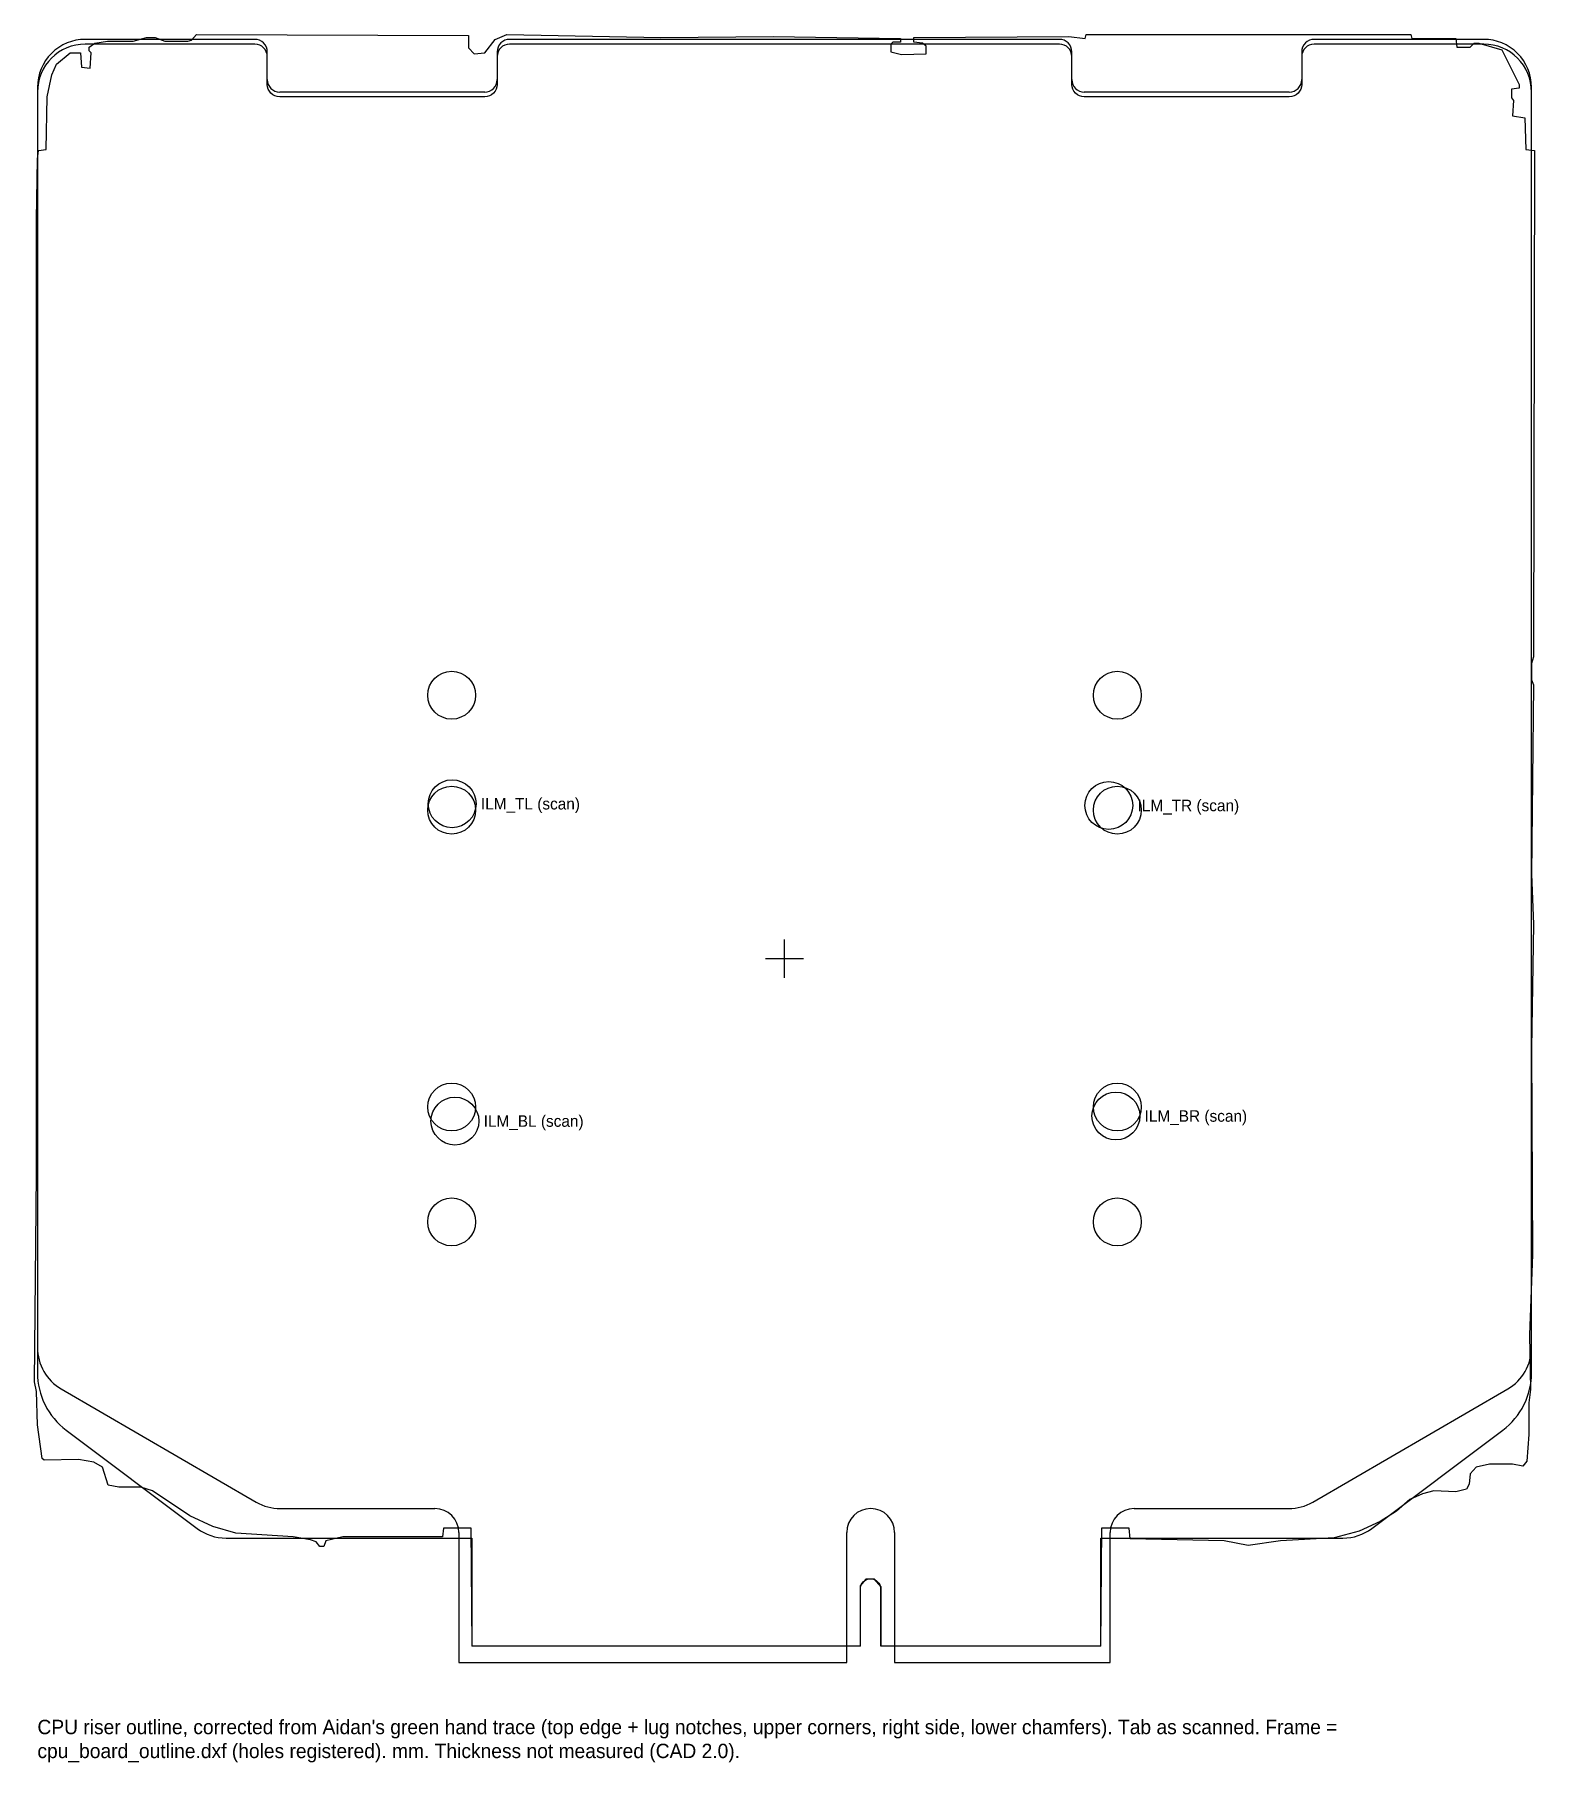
# Model space of a CAD drawing. Header units: millimetres. Extents: x 0 to 156, y -10 to 170.
import ezdxf

# ---------------------------------------------------------------- set-up
doc = ezdxf.new("R2010")
doc.units = ezdxf.units.MM
for name, color, linetype in [('CENTRE', 6, 'Continuous'), ('HOLES_HEATSINK', 4, 'Continuous'), ('ILM_CAD', 2, 'Continuous'), ('ILM_SCAN', 1, 'Continuous'), ('NOTES', 7, 'Continuous'), ('OUTLINE_CORRECTED', 3, 'Continuous'), ('REF_FUSION_OUTLINE', 8, 'Continuous'), ('REF_SCAN_OUTLINE', 9, 'Continuous')]:
    doc.layers.add(name, color=color, linetype=linetype)

msp = doc.modelspace()

# ---------------------------------------------------------------- linework, layer by layer
at = {"layer": 'CENTRE'}
for p, q in [((78, 71.5), (78, 75.5)), ((76, 73.5), (80, 73.5))]:
    msp.add_line(p, q, dxfattribs=at)
at = {"layer": 'HOLES_HEATSINK'}
for centre in [(43.25, 101), (112.75, 101), (43.25, 46), (112.75, 46)]:
    msp.add_circle(centre, 2.5, dxfattribs=at)
at = {"layer": 'ILM_CAD'}
for centre in [(43.25, 89), (112.75, 89), (43.25, 58), (112.75, 58)]:
    msp.add_circle(centre, 2.5, dxfattribs=at)
at = {"layer": 'ILM_SCAN'}
for centre in [(43.3, 89.67), (111.86, 89.49), (112.6, 57.06), (43.59, 56.53)]:
    msp.add_circle(centre, 2.5, dxfattribs=at)
at = {"layer": 'OUTLINE_CORRECTED'}
msp.add_lwpolyline([(45.36, 1.72), (85.92, 1.72), (85.92, 7.68, -1), (88.03, 7.68), (88.03, 1.72), (111.02, 1.72), (111.02, 12.98), (136.31, 12.98, 0.162278), (139.31, 13.98), (153, 24.25, 0.236068), (156, 30.25), (156, 164.5, 0.414214), (151, 169.5), (133.3, 169.5, 0.414214), (132, 168.2), (132, 164.8, -0.414214), (130.7, 163.5), (109.3, 163.5, -0.414214), (108, 164.8), (108, 168.2, 0.414214), (106.7, 169.5), (49.3, 169.5, 0.414214), (48, 168.2), (48, 164.8, -0.414214), (46.7, 163.5), (25.3, 163.5, -0.414214), (24, 164.8), (24, 168.2, 0.414214), (22.7, 169.5), (5, 169.5, 0.414214), (0, 164.5), (0, 30.25, 0.236068), (3, 24.25), (16.69, 13.98, 0.162278), (19.69, 12.98), (45.36, 12.98)], format="xyb", close=True, dxfattribs=at)
at = {"layer": 'REF_FUSION_OUTLINE'}
for p, q in [((22.7, 169), (5, 169)), ((106.7, 169), (49.3, 169)), ((151, 169), (133.3, 169)), ((24, 165.3), (24, 167.7)), ((48, 167.7), (48, 165.3)), ((108, 165.3), (108, 167.7)), ((132, 167.7), (132, 165.3)), ((0, 164), (0, 32.88)), ((46.7, 164), (25.3, 164)), ((130.7, 164), (109.3, 164)), ((156, 32.88), (156, 164)), ((2.49, 28.55), (22.84, 16.74)), ((133.16, 16.74), (153.51, 28.55)), ((25.35, 16.06), (41.5, 16.06)), ((114.5, 16.06), (130.65, 16.06)), ((44, 13.56), (44, 0)), ((84.5, 0), (84.5, 13.56)), ((89.5, 13.56), (89.5, 0)), ((112, 0), (112, 13.56)), ((44, 0), (84.5, 0)), ((89.5, 0), (112, 0))]:
    msp.add_line(p, q, dxfattribs=at)
for centre, radius, start, end in [((5, 164), 5, 90, 180), ((22.7, 167.7), 1.3, 0, 90), ((49.3, 167.7), 1.3, 90, 180), ((106.7, 167.7), 1.3, 0, 90), ((133.3, 167.7), 1.3, 90, 180), ((151, 164), 5, 0, 90), ((25.3, 165.3), 1.3, 180, 270), ((46.7, 165.3), 1.3, -90, 0), ((109.3, 165.3), 1.3, -180, -90), ((130.7, 165.3), 1.3, -90, 0), ((5, 32.88), 5, 180, 239.8566), ((151, 32.88), 5, -59.8566, 0), ((25.35, 21.06), 5, -120.1434, -90), ((130.65, 21.06), 5, -90, -59.8566), ((41.5, 13.56), 2.5, 0, 90), ((87, 13.56), 2.5, 360, 540), ((114.5, 13.56), 2.5, 90, 180)]:
    msp.add_arc(centre, radius, start, end, dxfattribs=at)
at = {"layer": 'REF_SCAN_OUTLINE'}
msp.add_lwpolyline([(45, 169.9), (45, 168.6), (45.6, 168), (46.7, 168.1), (47.8, 169.5), (49, 170), (65.1, 169.7), (76.8, 169.8), (90.1, 169.6), (90.1, 169.2), (89.3, 169.2), (89.1, 169), (89.1, 168.2), (90.2, 167.9), (92.8, 168), (92.8, 168.8), (92.4, 169.1), (91.5, 169.2), (91.5, 169.7), (107.7, 169.8), (109.4, 169.6), (109.5, 170), (143.4, 170), (143.5, 169.6), (148.1, 169.6), (148.2, 168.7), (149.6, 168.7), (150, 169.1), (150.5, 169.1), (152.9, 168.4), (154.7, 164.8), (154.7, 164.4), (153.9, 164.3), (153.9, 163.4), (154.1, 163.1), (154, 161.5), (155.3, 161.3), (155.4, 158), (156.3, 157.9), (156.2, 105), (156, 104.3), (156, 102.6), (156.2, 102.1), (156, 82.3), (156.2, 77.1), (156, 64.1), (156.1, 42.6), (155.8, 34.2), (155.9, 28.5), (155.7, 27.1), (155.7, 23.8), (155.5, 21), (155.1, 20.5), (154, 20.7), (151.6, 20.7), (150.2, 20.4), (149.6, 19.7), (149.5, 18.6), (149.2, 18.1), (148.1, 17.8), (145.8, 17.9), (144.6, 17.6), (143.3, 17), (141.9, 15.8), (140.2, 14.7), (138, 13.7), (135.4, 13), (129.8, 12.7), (126.4, 12.2), (123.9, 12.7), (114.1, 12.9), (114, 14), (111.1, 14), (111, 1.7), (88.1, 1.7), (88.1, 7.9), (87.4, 8.7), (86.5, 8.7), (85.9, 8), (85.9, 1.7), (45.4, 1.7), (45.3, 14), (42.4, 14), (42.3, 13.1), (31.9, 13.1), (30.1, 12.7), (29.9, 12.1), (29.5, 12.1), (29.1, 12.6), (28.5, 12.8), (26.7, 13.1), (20.7, 13.5), (18.3, 14.2), (15.9, 15.3), (12, 17.9), (10.8, 18.3), (8.5, 18.3), (7.4, 18.5), (6.8, 20.4), (5.9, 20.9), (4.3, 21.2), (0.7, 21.1), (0.5, 21.3), (0, 24.8), (-0.1, 28.3), (-0.3, 29.3), (-0.1, 51), (-0.1, 150.7), (0, 157), (0.1, 157.9), (0.9, 158), (1, 163.5), (1.5, 165.8), (2, 166.9), (3.4, 168.1), (4.5, 168.1), (4.6, 166.6), (5.5, 166.5), (5.6, 168.1), (5.4, 168.3), (5.4, 168.7), (6, 169.1), (7.3, 169.3), (10, 169.3), (11.4, 169.7), (12.3, 169.7), (13.3, 169.3), (15.7, 169.3), (16.1, 169.4), (16.6, 170)], close=True, dxfattribs=at)

# ---------------------------------------------------------------- texts
at = {"layer": 'ILM_SCAN'}
for s, p in [('ILM_TL (scan)', (46.3, 89.07)), ('ILM_TR (scan)', (114.86, 88.89)), ('ILM_BL (scan)', (46.59, 55.93)), ('ILM_BR (scan)', (115.6, 56.46))]:
    msp.add_text(s, height=1.2, dxfattribs=at).set_placement(p)
at = {"layer": 'NOTES', "insert": (0, -6), "char_height": 1.5, "width": 150, "attachment_point": 1}
msp.add_mtext("CPU riser outline, corrected from Aidan's green hand trace (top edge + lug notches, upper corners, right side, lower chamfers). Tab as scanned. Frame = cpu_board_outline.dxf (holes registered). mm. Thickness not measured (CAD 2.0).", dxfattribs=at)

doc.saveas('drawing.dxf')
